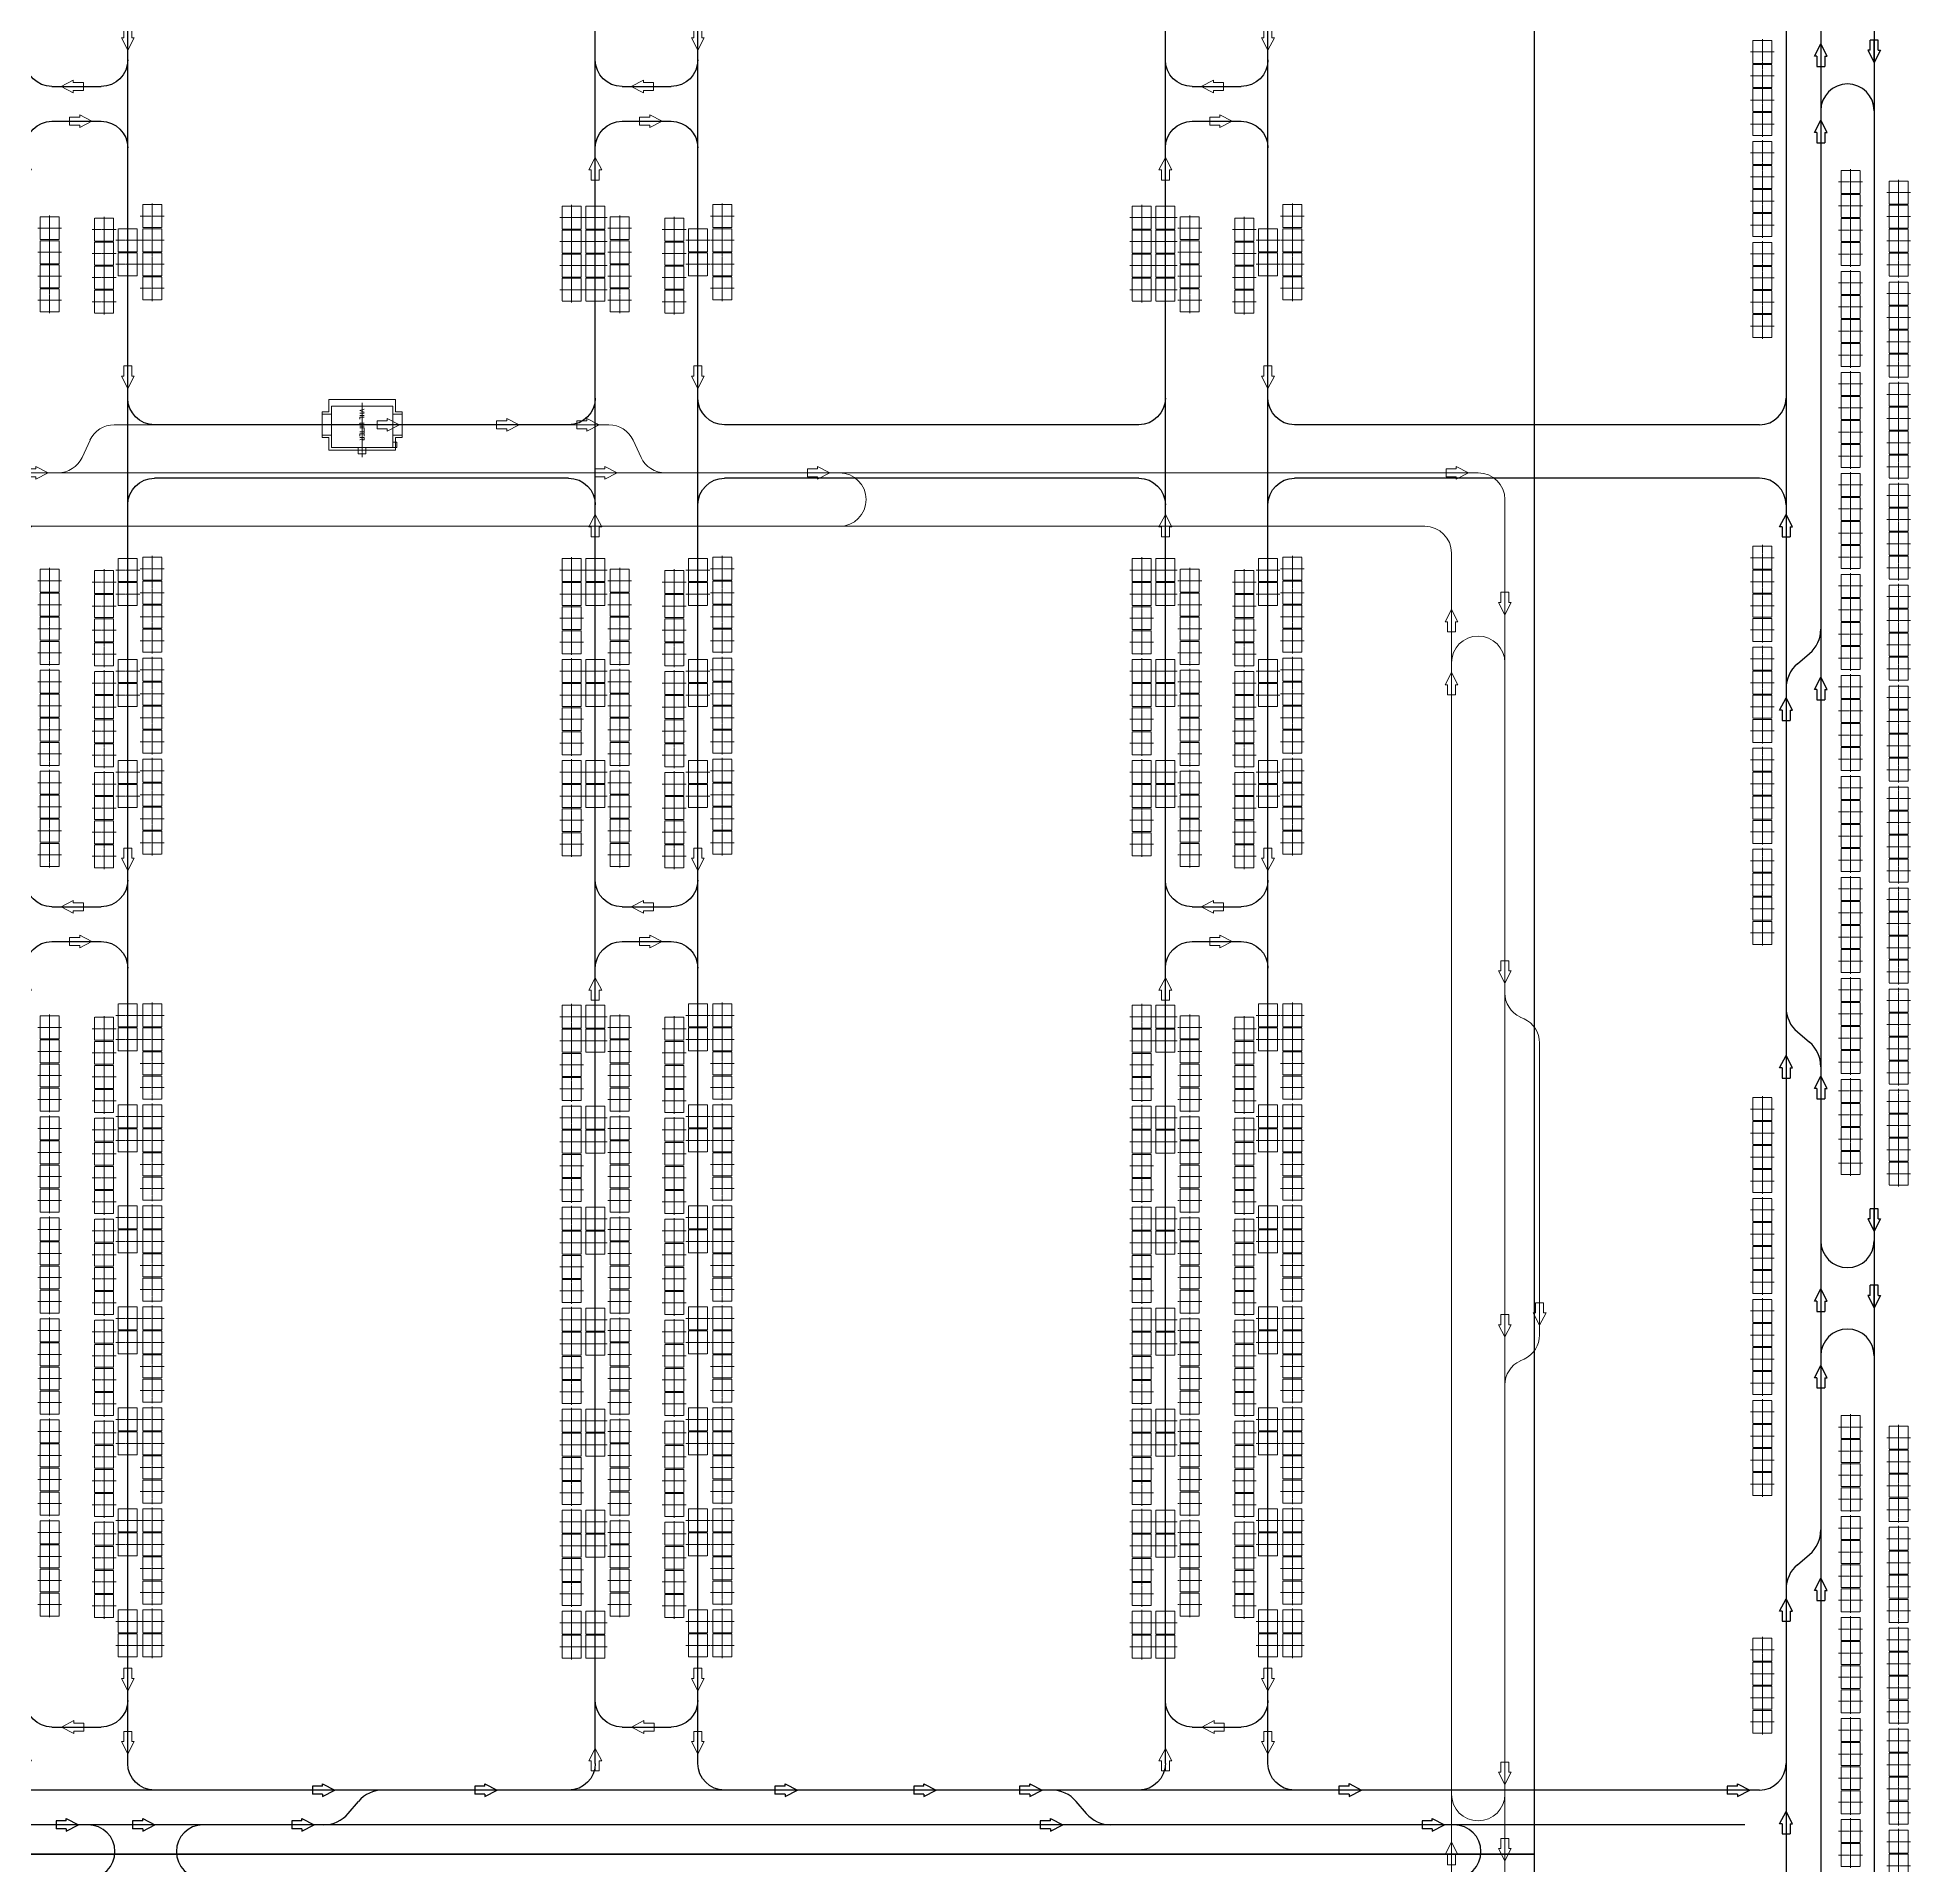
# Model space of a CAD drawing. Header units: millimetres. Extents: x -128 to 670218, y 27186 to 149492.
# Drawn here: x 635151 to 670218, y 79775 to 113983 of the extents above; entities that cross this region are included whole.
import ezdxf
from ezdxf.enums import TextEntityAlignment as Align

# ---------------------------------------------------------------- set-up
doc = ezdxf.new("R2010")
doc.units = ezdxf.units.MM
for name, pattern in [('ACAD_ISO08W100', [36, 24, -3, 6, -3]), ('AM_ISO08W050', [18, 12, -1.5, 3, -1.5]), ('XAT-M16_6F_EQ Layout_20211120$0$ACAD_ISO08W100', [36, 24, -3, 6, -3])]:
    doc.linetypes.add(name, pattern=pattern)
for name, color, linetype, lineweight in [('_CLINE', 4, 'XAT-M16_6F_EQ Layout_20211120$0$ACAD_ISO08W100', 9), ('CL', 4, 'Continuous', 9), ('CLINE', 4, 'ACAD_ISO08W100', 9), ('DIRECT', 40, 'Continuous', 9), ('LINE_EQ', 4, 'AM_ISO08W050', 20), ('LINE_STB', 151, 'Continuous', 30), ('Rail Block(Upper)', 191, 'Continuous', 18), ('Rail_H6022(Upper)', 6, 'Continuous', 18), ('TXT', 3, 'Continuous', 9), ('ZONE', 8, 'Continuous', 9)]:
    doc.layers.add(name, color=color, linetype=linetype, lineweight=lineweight)
doc.layers.add('Rail_H4822(Lower)', color=7, linetype='Continuous')
doc.styles.add('CF-FNT', font='romans.shx', dxfattribs={"width": 0.85, "bigfont": 'bigfont.shx'})

# ---------------------------------------------------------------- blocks, each defined once
blk = doc.blocks.new('*U3')
at = {"color": 0, "linetype": 'ByBlock'}
for p, q in [((-120, -230), (0, 0)), ((0, 0), (0, -420)), ((120, -230), (0, 0)), ((-75, -230), (-120, -230)), ((-75, -230), (-75, -420)), ((75, -230), (75, -420)), ((75, -230), (120, -230)), ((75, -420), (-75, -420))]:
    blk.add_line(p, q, dxfattribs=at)
blk = doc.blocks.new('A$C31676947')
at = {"layer": 'Rail_H4822(Lower)'}
for p, q in [((500, 47250), (500, 500)), ((2420, 47250), (2420, 500)), ((1000, 46570), (1920, 46570)), ((1000, 31870), (1920, 31870)), ((1000, 31220), (1920, 31220)), ((1000, 16520), (1920, 16520)), ((1000, 15870), (1920, 15870)), ((1000, 1180), (1920, 1180))]:
    blk.add_line(p, q, dxfattribs=at)
for centre, start, end in [((0, 47250), 0, 90), ((2920, 47250), 90, 180), ((1000, 46070), 90, 180), ((1920, 46070), 0, 90), ((1000, 32370), 180, 270), ((1920, 32370), 270, 0), ((1000, 30720), 90, 180), ((1920, 30720), 0, 90), ((0, 23700), 270, 0), ((2920, 23700), 180, 270), ((0, 21700), 0, 90), ((2920, 21700), 90, 180), ((1000, 17020), 180, 270), ((1920, 17020), 270, 0), ((1000, 15370), 90, 180), ((1920, 15370), 0, 90), ((1000, 1680), 180, 270), ((1920, 1680), 270, 0), ((0, 500), 270, 0), ((2920, 500), 180, 270)]:
    blk.add_arc(centre, 500, start, end, dxfattribs=at)
at = {"layer": 'DIRECT'}
for p, rotation in [((500, 46970), 180), ((1180, 46570), 89.99999999999999), ((500, 32550), 180), ((500, 23880), 180), ((500, 17200), 180), ((500, 1860), 180), ((500, 680), 180), ((1740, 1180), 270)]:
    blk.add_blockref('*U3', p, dxfattribs=dict(at, rotation=rotation))
for p in [(2420, 47070), (2420, 45890), (2420, 30540), (2420, 21520), (2420, 15190), (2420, 780)]:
    blk.add_blockref('*U3', p, dxfattribs=at)
at = {"layer": 'DIRECT', "lineweight": -2}
for p, rotation in [((1750, 31870), 270), ((1170, 31220), 89.99999999999999), ((1750, 16520), 270), ((1170, 15870), 89.99999999999999)]:
    blk.add_blockref('*U3', p, dxfattribs=dict(at, rotation=rotation))
blk = doc.blocks.new('*U588')
at = {"color": 0, "linetype": 'ByBlock'}
for p, q in [((-120, -230), (0, 0)), ((0, 0), (0, -420)), ((120, -230), (0, 0)), ((-75, -230), (-120, -230)), ((-75, -230), (-75, -420)), ((75, -230), (75, -420)), ((75, -230), (120, -230)), ((75, -420), (-75, -420))]:
    blk.add_line(p, q, dxfattribs=at)
blk = doc.blocks.new('*U575')
at = {"color": 0, "linetype": 'ByBlock'}
for p, q in [((-120, -230), (0, 0)), ((0, 0), (0, -420)), ((120, -230), (0, 0)), ((-75, -230), (-120, -230)), ((-75, -230), (-75, -420)), ((75, -230), (75, -420)), ((75, -230), (120, -230)), ((75, -420), (-75, -420))]:
    blk.add_line(p, q, dxfattribs=at)
blk = doc.blocks.new('*U407')
at = {"color": 0, "linetype": 'ByBlock'}
for p, q in [((-120, -230), (0, 0)), ((0, 0), (0, -420)), ((120, -230), (0, 0)), ((-75, -230), (-120, -230)), ((-75, -230), (-75, -420)), ((75, -230), (75, -420)), ((75, -230), (120, -230)), ((75, -420), (-75, -420))]:
    blk.add_line(p, q, dxfattribs=at)
blk = doc.blocks.new('*U516')
at = {"color": 0, "linetype": 'ByBlock'}
for p, q in [((-120, -230), (0, 0)), ((0, 0), (0, -420)), ((120, -230), (0, 0)), ((-75, -230), (-120, -230)), ((-75, -230), (-75, -420)), ((75, -230), (75, -420)), ((75, -230), (120, -230)), ((75, -420), (-75, -420))]:
    blk.add_line(p, q, dxfattribs=at)
blk = doc.blocks.new('*U517')
at = {"color": 0, "linetype": 'ByBlock'}
for p, q in [((-120, -230), (0, 0)), ((0, 0), (0, -420)), ((120, -230), (0, 0)), ((-75, -230), (-120, -230)), ((-75, -230), (-75, -420)), ((75, -230), (75, -420)), ((75, -230), (120, -230)), ((75, -420), (-75, -420))]:
    blk.add_line(p, q, dxfattribs=at)
blk = doc.blocks.new('*U518')
at = {"color": 0, "linetype": 'ByBlock'}
for p, q in [((-120, -230), (0, 0)), ((0, 0), (0, -420)), ((120, -230), (0, 0)), ((-75, -230), (-120, -230)), ((-75, -230), (-75, -420)), ((75, -230), (75, -420)), ((75, -230), (120, -230)), ((75, -420), (-75, -420))]:
    blk.add_line(p, q, dxfattribs=at)
blk = doc.blocks.new('*U519')
at = {"color": 0, "linetype": 'ByBlock'}
for p, q in [((-120, -230), (0, 0)), ((0, 0), (0, -420)), ((120, -230), (0, 0)), ((-75, -230), (-120, -230)), ((-75, -230), (-75, -420)), ((75, -230), (75, -420)), ((75, -230), (120, -230)), ((75, -420), (-75, -420))]:
    blk.add_line(p, q, dxfattribs=at)
blk = doc.blocks.new('*U523')
at = {"color": 0, "linetype": 'ByBlock'}
for p, q in [((-120, -230), (0, 0)), ((0, 0), (0, -420)), ((120, -230), (0, 0)), ((-75, -230), (-120, -230)), ((-75, -230), (-75, -420)), ((75, -230), (75, -420)), ((75, -230), (120, -230)), ((75, -420), (-75, -420))]:
    blk.add_line(p, q, dxfattribs=at)
blk = doc.blocks.new('*U524')
at = {"color": 0, "linetype": 'ByBlock'}
for p, q in [((-120, -230), (0, 0)), ((0, 0), (0, -420)), ((120, -230), (0, 0)), ((-75, -230), (-120, -230)), ((-75, -230), (-75, -420)), ((75, -230), (75, -420)), ((75, -230), (120, -230)), ((75, -420), (-75, -420))]:
    blk.add_line(p, q, dxfattribs=at)
blk = doc.blocks.new('*U456')
at = {"color": 0, "linetype": 'ByBlock'}
for p, q in [((-120, -230), (0, 0)), ((0, 0), (0, -420)), ((120, -230), (0, 0)), ((-75, -230), (-120, -230)), ((-75, -230), (-75, -420)), ((75, -230), (75, -420)), ((75, -230), (120, -230)), ((75, -420), (-75, -420))]:
    blk.add_line(p, q, dxfattribs=at)
blk = doc.blocks.new('*U466')
at = {"color": 0, "linetype": 'ByBlock'}
for p, q in [((-120, -230), (0, 0)), ((0, 0), (0, -420)), ((120, -230), (0, 0)), ((-75, -230), (-120, -230)), ((-75, -230), (-75, -420)), ((75, -230), (75, -420)), ((75, -230), (120, -230)), ((75, -420), (-75, -420))]:
    blk.add_line(p, q, dxfattribs=at)
blk = doc.blocks.new('*U697')
at = {"color": 0, "linetype": 'ByBlock'}
for p, q in [((-120, -230), (0, 0)), ((0, 0), (0, -420)), ((120, -230), (0, 0)), ((-75, -230), (-120, -230)), ((-75, -230), (-75, -420)), ((75, -230), (75, -420)), ((75, -230), (120, -230)), ((75, -420), (-75, -420))]:
    blk.add_line(p, q, dxfattribs=at)
blk = doc.blocks.new('*U766')
at = {"color": 0, "linetype": 'ByBlock'}
for p, q in [((-120, -230), (0, 0)), ((0, 0), (0, -420)), ((120, -230), (0, 0)), ((-75, -230), (-120, -230)), ((-75, -230), (-75, -420)), ((75, -230), (75, -420)), ((75, -230), (120, -230)), ((75, -420), (-75, -420))]:
    blk.add_line(p, q, dxfattribs=at)
blk = doc.blocks.new('*U750')
at = {"color": 0, "linetype": 'ByBlock'}
for p, q in [((-120, -230), (0, 0)), ((0, 0), (0, -420)), ((120, -230), (0, 0)), ((-75, -230), (-120, -230)), ((-75, -230), (-75, -420)), ((75, -230), (75, -420)), ((75, -230), (120, -230)), ((75, -420), (-75, -420))]:
    blk.add_line(p, q, dxfattribs=at)
blk = doc.blocks.new('*U751')
at = {"color": 0, "linetype": 'ByBlock'}
for p, q in [((-120, -230), (0, 0)), ((0, 0), (0, -420)), ((120, -230), (0, 0)), ((-75, -230), (-120, -230)), ((-75, -230), (-75, -420)), ((75, -230), (75, -420)), ((75, -230), (120, -230)), ((75, -420), (-75, -420))]:
    blk.add_line(p, q, dxfattribs=at)
blk = doc.blocks.new('*U752')
at = {"color": 0, "linetype": 'ByBlock'}
for p, q in [((-120, -230), (0, 0)), ((0, 0), (0, -420)), ((120, -230), (0, 0)), ((-75, -230), (-120, -230)), ((-75, -230), (-75, -420)), ((75, -230), (75, -420)), ((75, -230), (120, -230)), ((75, -420), (-75, -420))]:
    blk.add_line(p, q, dxfattribs=at)
blk = doc.blocks.new('*U383')
at = {"color": 0, "linetype": 'ByBlock'}
for p, q in [((-120, -230), (0, 0)), ((0, 0), (0, -420)), ((120, -230), (0, 0)), ((-75, -230), (-120, -230)), ((-75, -230), (-75, -420)), ((75, -230), (75, -420)), ((75, -230), (120, -230)), ((75, -420), (-75, -420))]:
    blk.add_line(p, q, dxfattribs=at)
blk = doc.blocks.new('*U384')
at = {"color": 0, "linetype": 'ByBlock'}
for p, q in [((-120, -230), (0, 0)), ((0, 0), (0, -420)), ((120, -230), (0, 0)), ((-75, -230), (-120, -230)), ((-75, -230), (-75, -420)), ((75, -230), (75, -420)), ((75, -230), (120, -230)), ((75, -420), (-75, -420))]:
    blk.add_line(p, q, dxfattribs=at)
blk = doc.blocks.new('*U355')
at = {"color": 0, "linetype": 'ByBlock'}
for p, q in [((-120, -230), (0, 0)), ((0, 0), (0, -420)), ((120, -230), (0, 0)), ((-75, -230), (-120, -230)), ((-75, -230), (-75, -420)), ((75, -230), (75, -420)), ((75, -230), (120, -230)), ((75, -420), (-75, -420))]:
    blk.add_line(p, q, dxfattribs=at)
blk = doc.blocks.new('*U356')
at = {"color": 0, "linetype": 'ByBlock'}
for p, q in [((-120, -230), (0, 0)), ((0, 0), (0, -420)), ((120, -230), (0, 0)), ((-75, -230), (-120, -230)), ((-75, -230), (-75, -420)), ((75, -230), (75, -420)), ((75, -230), (120, -230)), ((75, -420), (-75, -420))]:
    blk.add_line(p, q, dxfattribs=at)
blk = doc.blocks.new('*U18')
at = {"color": 0, "linetype": 'ByBlock'}
for p, q in [((-120, -230), (0, 0)), ((0, 0), (0, -420)), ((120, -230), (0, 0)), ((-75, -230), (-120, -230)), ((-75, -230), (-75, -420)), ((75, -230), (75, -420)), ((75, -230), (120, -230)), ((75, -420), (-75, -420))]:
    blk.add_line(p, q, dxfattribs=at)
blk = doc.blocks.new('*U19')
at = {"color": 0, "linetype": 'ByBlock'}
for p, q in [((-120, -230), (0, 0)), ((0, 0), (0, -420)), ((120, -230), (0, 0)), ((-75, -230), (-120, -230)), ((-75, -230), (-75, -420)), ((75, -230), (75, -420)), ((75, -230), (120, -230)), ((75, -420), (-75, -420))]:
    blk.add_line(p, q, dxfattribs=at)
blk = doc.blocks.new('*U20')
at = {"color": 0, "linetype": 'ByBlock'}
for p, q in [((-120, -230), (0, 0)), ((0, 0), (0, -420)), ((120, -230), (0, 0)), ((-75, -230), (-120, -230)), ((-75, -230), (-75, -420)), ((75, -230), (75, -420)), ((75, -230), (120, -230)), ((75, -420), (-75, -420))]:
    blk.add_line(p, q, dxfattribs=at)
blk = doc.blocks.new('*U36')
at = {"color": 0, "linetype": 'ByBlock'}
for p, q in [((-120, -230), (0, 0)), ((0, 0), (0, -420)), ((120, -230), (0, 0)), ((-75, -230), (-120, -230)), ((-75, -230), (-75, -420)), ((75, -230), (75, -420)), ((75, -230), (120, -230)), ((75, -420), (-75, -420))]:
    blk.add_line(p, q, dxfattribs=at)
blk = doc.blocks.new('*U37')
at = {"color": 0, "linetype": 'ByBlock'}
for p, q in [((-120, -230), (0, 0)), ((0, 0), (0, -420)), ((120, -230), (0, 0)), ((-75, -230), (-120, -230)), ((-75, -230), (-75, -420)), ((75, -230), (75, -420)), ((75, -230), (120, -230)), ((75, -420), (-75, -420))]:
    blk.add_line(p, q, dxfattribs=at)
blk = doc.blocks.new('*U38')
at = {"color": 0, "linetype": 'ByBlock'}
for p, q in [((-120, -230), (0, 0)), ((0, 0), (0, -420)), ((120, -230), (0, 0)), ((-75, -230), (-120, -230)), ((-75, -230), (-75, -420)), ((75, -230), (75, -420)), ((75, -230), (120, -230)), ((75, -420), (-75, -420))]:
    blk.add_line(p, q, dxfattribs=at)
blk = doc.blocks.new('*U41')
at = {"color": 0, "linetype": 'ByBlock'}
for p, q in [((-120, -230), (0, 0)), ((0, 0), (0, -420)), ((120, -230), (0, 0)), ((-75, -230), (-120, -230)), ((-75, -230), (-75, -420)), ((75, -230), (75, -420)), ((75, -230), (120, -230)), ((75, -420), (-75, -420))]:
    blk.add_line(p, q, dxfattribs=at)
blk = doc.blocks.new('EG-TR_ARW_1-2')
at = {"color": 0, "linetype": 'ByBlock'}
for p, q in [((-120, -230), (0, 0)), ((0, 0), (0, -420)), ((120, -230), (0, 0)), ((-75, -230), (-120, -230)), ((-75, -230), (-75, -420)), ((75, -230), (75, -420)), ((75, -230), (120, -230)), ((75, -420), (-75, -420))]:
    blk.add_line(p, q, dxfattribs=at)
blk = doc.blocks.new('A$C90e8e326')
at = {"layer": 'Rail_H6022(Upper)'}
for p, q in [((635550, 77400), (644811, 77400)), ((634948, 76790), (635097, 77110)), ((645413, 76790), (645264, 77110)), ((661086, 76500), (534316, 76500)), ((661586, 27750), (661586, 76000)), ((534316, 75500), (660086, 75500)), ((660586, 28750), (660586, 75000)), ((661946, 66284), (661875, 66316)), ((662236, 65830), (662236, 60370)), ((661946, 59916), (661875, 59884))]:
    blk.add_line(p, q, dxfattribs=at)
for centre, start, end in [((635550, 76900), 90, 155.1118), ((644811, 76900), 24.8882, 90), ((634495, 77000), 270, 335.1118), ((645866, 77000), 204.8882, 270), ((649127, 76000), 270, 90), ((661086, 76000), 0, 90), ((660086, 75000), 0, 90), ((661086, 72945), 0, 180), ((662086, 66770), 180, 245.1118), ((661736, 65830), 0, 65.1118), ((661736, 60370), 294.8882, 0), ((662086, 59430), 114.8882, 180), ((661086, 51775), 180, 0)]:
    blk.add_arc(centre, 500, start, end, dxfattribs=at)
at = {"layer": 'Rail_H6022(Upper)', "lineweight": -2, "xscale": -1, "rotation": 270}
for p in [(643130, 77400), (634315, 76500)]:
    blk.add_blockref('EG-TR_ARW_1-2', p, dxfattribs=at)
at = {"layer": 'Rail_H6022(Upper)', "xscale": -1}
for p, rotation in [((644631, 77400), 270), ((644966, 76500), 270), ((648947, 76500), 270), ((660906, 76499), 270), ((661586, 73845), 180), ((661586, 66950), 180), ((661586, 60330), 180), ((662236, 60550), 180), ((661586, 51955), 180), ((661586, 50525), 180)]:
    blk.add_blockref('EG-TR_ARW_1-2', p, dxfattribs=dict(at, rotation=rotation))
for p in [(660586, 73945), (660586, 72765), (660586, 50875)]:
    blk.add_blockref('EG-TR_ARW_1-2', p, dxfattribs=at)
blk = doc.blocks.new('*U825')
at = {"color": 0, "linetype": 'ByBlock', "lineweight": -2}
for points in [[(196, 575), (196, 750), (-196, 750), (-196, 575)], [(-350, -575), (-350, 575), (425, 575), (425, -575)], [(545, -72), (545, 72), (425, 72), (425, -72)], [(196, -750), (196, -575), (-196, -575), (-196, -750)]]:
    blk.add_lwpolyline(points, close=True, dxfattribs=at)
at = {"color": 0}
blk.add_lwpolyline([(325, 650), (325, 575), (425, 575), (425, 650)], close=True, dxfattribs=at)
at = {"layer": 'CL'}
blk.add_line((0, 750), (0, -750), dxfattribs=at)
at = {"layer": 'CLINE'}
blk.add_line((-411, 0), (604, 0), dxfattribs=at)
at = {"layer": 'ZONE'}
for p, q in [((-240, 625), (-240, 750)), ((-240, 750), (240, 750)), ((240, 750), (240, 625)), ((-240, 625), (-475, 625)), ((-475, 625), (-475, -625)), ((240, 625), (475, 625)), ((475, 625), (475, -625)), ((-475, -625), (-240, -625)), ((-240, -625), (-240, -750)), ((240, -750), (240, -625)), ((475, -625), (240, -625)), ((-240, -750), (240, -750))]:
    blk.add_line(p, q, dxfattribs=at)
at = {"layer": 'DIRECT', "lineweight": -2}
blk.add_blockref('EG-TR_ARW_1-2', (0, 700), dxfattribs=at)
at = {"layer": 'TXT', "style": 'CF-FNT', "flags": 8}
blk.add_attdef('UNITID', text='', height=80, dxfattribs=at).set_placement((0, 0), align=Align.MIDDLE_CENTER)
blk = doc.blocks.new('XAT-M16_6F_EQ Layout_20211120$0$EG-12_FOUP_(01)-pv')
at = {"layer": '_CLINE'}
for p, q in [((0, 211), (0, -235)), ((-239, -12), (239, -12))]:
    blk.add_line(p, q, dxfattribs=at)
at = {"layer": 'LINE_EQ'}
blk.add_lwpolyline([(-215, 166), (-215, -190), (215, -190), (215, 166)], close=True, dxfattribs=at)

msp = doc.modelspace()

# ---------------------------------------------------------------- linework, layer by layer
for points in [[(609326, 132785), (663170, 132785), (663170, 79986), (609326, 79986)], [(609326, 79986), (663170, 79986), (663170, 27186), (609326, 27186)]]:
    msp.add_lwpolyline(points, close=True)
at = {"layer": 'Rail_H4822(Lower)'}
for p, q in [((669538, 130736), (669538, 29336)), ((668538, 129086), (668538, 30986)), ((667888, 128436), (667888, 31636)), ((645095, 106736), (637342, 106736)), ((655768, 106736), (648015, 106736)), ((667388, 106736), (658688, 106736)), ((645095, 105736), (637342, 105736)), ((655768, 105736), (648015, 105736)), ((667388, 105736), (658688, 105736)), ((668100, 102262), (668327, 102454)), ((668100, 95373), (668327, 95181)), ((668100, 85404), (668327, 85596)), ((667388, 81186), (414398, 81186)), ((640969, 80748), (641161, 80975)), ((654788, 80748), (654596, 80975)), ((667114, 80536), (411771, 80536))]:
    msp.add_line(p, q, dxfattribs=at)
for centre, radius, start, end in [((669038, 112613), 500, 0, 180), ((667388, 107236), 500, 270, 0), ((667388, 105236), 500, 0, 90), ((667938, 102911), 600, 310.3016, 0), ((668488, 101804), 600, 130.3016, 180), ((668488, 95831), 600, 180, 229.6984), ((667938, 94724), 600, 0, 49.6984), ((669038, 91464), 500, 180, 0), ((669038, 89314), 500, 0, 180), ((667938, 86054), 600, 310.3016, 0), ((668488, 84947), 600, 130.3016, 180), ((667388, 81686), 500, 270, 0), ((641618, 80587), 600, 90, 139.6984), ((654138, 80587), 600, 40.3016, 90), ((640511, 81137), 600, 270, 319.6984), ((655245, 81137), 600, 220.3016, 270), ((636101, 80036), 500, 270, 90), ((638251, 80036), 500, 90, 270), ((661675, 80036), 500, 270, 90)]:
    msp.add_arc(centre, radius, start, end, dxfattribs=at)

# ---------------------------------------------------------------- block references
at = {"layer": 'LINE_EQ', "rotation": 89.99999999999999}
for p in [(645583, 110614), (656256, 110614), (636830, 110190), (645583, 110164), (647503, 110190), (656256, 110164), (658176, 110190), (636830, 109740), (645583, 109714), (647503, 109740), (656256, 109714), (658176, 109740), (645583, 109264), (656256, 109264), (636830, 104017), (645583, 104017), (647503, 104017), (656256, 104017), (658176, 104017), (636830, 103567), (645583, 103567), (647503, 103567), (656256, 103567), (658176, 103567), (636830, 102127), (645583, 102127), (647503, 102127), (656256, 102127), (658176, 102127), (636830, 101677), (645583, 101677), (647503, 101677), (656256, 101677), (658176, 101677), (636830, 100237), (645583, 100237), (647503, 100237), (656256, 100237), (658176, 100237), (636830, 99787), (645583, 99787), (647503, 99787), (656256, 99787), (658176, 99787), (636830, 95684), (645583, 95658), (647503, 95684), (656256, 95658), (658176, 95684), (636830, 95234), (645583, 95208), (647503, 95234), (656256, 95208), (658176, 95234), (636830, 93794), (645583, 93768), (647503, 93794), (656256, 93768), (658176, 93794), (636830, 93344), (645583, 93318), (647503, 93344), (656256, 93318), (658176, 93344), (636830, 91904), (645583, 91878), (647503, 91904), (656256, 91878), (658176, 91904), (636830, 91454), (645583, 91428), (647503, 91454), (656256, 91428), (658176, 91454), (636830, 90014), (645583, 89988), (647503, 90014), (656256, 89988), (658176, 90014), (636830, 89564), (645583, 89538), (647503, 89564), (656256, 89538), (658176, 89564), (636830, 88124), (645583, 88098), (647503, 88124), (656256, 88098), (658176, 88124), (636830, 87674), (645583, 87648), (647503, 87674), (656256, 87648), (658176, 87674), (636830, 86234), (645583, 86208), (647503, 86234), (656256, 86208), (658176, 86234), (636830, 85784), (645583, 85758), (647503, 85784), (656256, 85758), (658176, 85784), (636830, 84344), (645583, 84318), (647503, 84344), (656256, 84318), (658176, 84344), (636830, 83894), (645583, 83868), (647503, 83894), (656256, 83868), (658176, 83894)]:
    msp.add_blockref('XAT-M16_6F_EQ Layout_20211120$0$EG-12_FOUP_(01)-pv', p, dxfattribs=at)
at = {"layer": 'LINE_STB', "rotation": 89.99999999999999}
for p in [(667433, 113713), (667433, 113263), (667433, 112813), (667433, 112363), (667433, 111823), (667433, 111373), (669083, 111280), (669983, 111081), (637287, 110640), (645140, 110614), (647960, 110640), (655813, 110614), (658633, 110640), (667433, 110923), (669083, 110830), (669983, 110631), (635367, 110415), (636387, 110389), (646040, 110415), (647060, 110389), (656713, 110415), (657733, 110389), (667433, 110473), (669083, 110380), (635367, 109965), (636387, 109939), (637287, 110190), (645140, 110164), (646040, 109965), (647060, 109939), (647960, 110190), (655813, 110164), (656713, 109965), (657733, 109939), (658633, 110190), (667433, 109933), (669083, 109930), (669983, 110181), (637287, 109740), (645140, 109714), (647960, 109740), (655813, 109714), (658633, 109740), (669983, 109731), (635367, 109515), (636387, 109489), (637287, 109290), (645140, 109264), (646040, 109515), (647060, 109489), (647960, 109290), (655813, 109264), (656713, 109515), (657733, 109489), (658633, 109290), (667433, 109483), (669083, 109390), (669983, 109191), (635367, 109065), (636387, 109039), (646040, 109065), (647060, 109039), (656713, 109065), (657733, 109039), (667433, 109033), (669083, 108940), (667433, 108583), (669083, 108490), (669983, 108741), (669983, 108291), (669083, 108040), (669983, 107841), (669083, 107500), (669983, 107301), (669083, 107050), (669983, 106851), (669083, 106600), (669983, 106401), (669083, 106150), (669983, 105951), (669083, 105610), (669983, 105411), (669083, 105160), (669083, 104710), (669983, 104961), (669983, 104511), (637287, 104043), (645140, 104017), (647960, 104043), (655813, 104017), (658633, 104043), (667433, 104248), (669083, 104260), (669983, 104061), (635367, 103818), (636387, 103792), (637287, 103593), (645140, 103567), (646040, 103818), (647060, 103792), (647960, 103593), (655813, 103567), (656713, 103818), (657733, 103792), (658633, 103593), (667433, 103798), (669083, 103720), (635367, 103368), (636387, 103342), (646040, 103368), (647060, 103342), (656713, 103368), (657733, 103342), (667433, 103348), (669083, 103270), (669983, 103521), (635367, 102918), (636387, 102892), (637287, 103143), (645140, 103117), (646040, 102918), (647060, 102892), (647960, 103143), (655813, 103117), (656713, 102918), (657733, 102892), (658633, 103143), (667433, 102898), (669983, 103071), (637287, 102693), (645140, 102667), (647960, 102693), (655813, 102667), (658633, 102693), (669083, 102820), (669983, 102621), (635367, 102468), (636387, 102442), (646040, 102468), (647060, 102442), (656713, 102468), (657733, 102442), (667433, 102358), (669083, 102370), (669983, 102171), (635367, 101928), (636387, 101902), (637287, 102153), (645140, 102127), (646040, 101928), (647060, 101902), (647960, 102153), (655813, 102127), (656713, 101928), (657733, 101902), (658633, 102153), (667433, 101908), (669083, 101830), (635367, 101478), (637287, 101703), (645140, 101677), (646040, 101478), (647960, 101703), (655813, 101677), (656713, 101478), (658633, 101703), (667433, 101458), (669983, 101631), (636387, 101452), (637287, 101253), (645140, 101227), (647060, 101452), (647960, 101253), (655813, 101227), (657733, 101452), (658633, 101253), (669083, 101380), (669983, 101181), (635367, 101028), (636387, 101002), (637287, 100803), (645140, 100777), (646040, 101028), (647060, 101002), (647960, 100803), (655813, 100777), (656713, 101028), (657733, 101002), (658633, 100803), (667433, 101008), (669083, 100930), (635367, 100578), (636387, 100552), (646040, 100578), (647060, 100552), (656713, 100578), (657733, 100552), (667433, 100468), (669083, 100480), (669983, 100731), (637287, 100263), (645140, 100237), (647960, 100263), (655813, 100237), (658633, 100263), (669983, 100281), (635367, 100038), (636387, 100012), (637287, 99813), (645140, 99787), (646040, 100038), (647060, 100012), (647960, 99813), (655813, 99787), (656713, 100038), (657733, 100012), (658633, 99813), (667433, 100018), (669083, 99940), (669983, 99741), (635367, 99588), (636387, 99562), (637287, 99363), (646040, 99588), (647060, 99562), (647960, 99363), (656713, 99588), (657733, 99562), (658633, 99363), (667433, 99568), (669083, 99490), (635367, 99138), (636387, 99112), (645140, 99337), (646040, 99138), (647060, 99112), (655813, 99337), (656713, 99138), (657733, 99112), (667433, 99118), (669083, 99040), (669983, 99291), (635367, 98688), (636387, 98662), (637287, 98913), (645140, 98887), (646040, 98688), (647060, 98662), (647960, 98913), (655813, 98887), (656713, 98688), (657733, 98662), (658633, 98913), (669983, 98841), (667433, 98578), (669083, 98590), (669983, 98391), (667433, 98128), (669083, 98050), (667433, 97678), (669083, 97600), (669983, 97851), (669983, 97401), (667433, 97228), (669083, 97150), (669983, 96951), (669083, 96700), (669983, 96501), (669083, 96160), (669983, 95961), (637287, 95684), (645140, 95658), (647960, 95684), (655813, 95658), (658633, 95684), (669083, 95710), (669983, 95511), (635367, 95459), (636387, 95433), (637287, 95234), (645140, 95208), (646040, 95459), (647060, 95433), (647960, 95234), (655813, 95208), (656713, 95459), (657733, 95433), (658633, 95234), (669083, 95260), (635367, 95009), (636387, 94983), (646040, 95009), (647060, 94983), (656713, 95009), (657733, 94983), (669083, 94810), (669983, 95061), (635367, 94559), (636387, 94533), (637287, 94784), (645140, 94758), (646040, 94559), (647060, 94533), (647960, 94784), (655813, 94758), (656713, 94559), (657733, 94533), (658633, 94784), (669983, 94611), (635367, 94109), (637287, 94334), (645140, 94308), (646040, 94109), (647960, 94334), (655813, 94308), (656713, 94109), (658633, 94334), (669083, 94270), (636387, 94083), (637287, 93794), (645140, 93768), (647060, 94083), (647960, 93794), (655813, 93768), (657733, 94083), (658633, 93794), (667433, 93932), (669083, 93820), (669983, 94071), (635367, 93569), (636387, 93543), (646040, 93569), (647060, 93543), (656713, 93569), (657733, 93543), (667433, 93482), (669983, 93621), (635367, 93119), (636387, 93093), (637287, 93344), (645140, 93318), (646040, 93119), (647060, 93093), (647960, 93344), (655813, 93318), (656713, 93119), (657733, 93093), (658633, 93344), (669083, 93370), (669983, 93171), (637287, 92894), (645140, 92868), (647960, 92894), (655813, 92868), (658633, 92894), (667433, 93032), (669083, 92920), (669983, 92721), (635367, 92669), (636387, 92643), (637287, 92444), (645140, 92418), (646040, 92669), (647060, 92643), (647960, 92444), (655813, 92418), (656713, 92669), (657733, 92643), (658633, 92444), (667433, 92582), (635367, 92219), (636387, 92193), (646040, 92219), (647060, 92193), (656713, 92219), (657733, 92193), (667433, 92042), (635367, 91679), (636387, 91653), (637287, 91904), (645140, 91878), (646040, 91679), (647060, 91653), (647960, 91904), (655813, 91878), (656713, 91679), (657733, 91653), (658633, 91904), (637287, 91454), (645140, 91428), (647960, 91454), (655813, 91428), (658633, 91454), (667433, 91592), (635367, 91229), (636387, 91203), (637287, 91004), (645140, 90978), (646040, 91229), (647060, 91203), (647960, 91004), (655813, 90978), (656713, 91229), (657733, 91203), (658633, 91004), (667433, 91142), (635367, 90779), (636387, 90753), (646040, 90779), (647060, 90753), (656713, 90779), (657733, 90753), (667433, 90692), (635367, 90329), (636387, 90303), (637287, 90554), (645140, 90528), (646040, 90329), (647060, 90303), (647960, 90554), (655813, 90528), (656713, 90329), (657733, 90303), (658633, 90554), (637287, 90014), (645140, 89988), (647960, 90014), (655813, 89988), (658633, 90014), (667433, 90152), (635367, 89789), (636387, 89763), (637287, 89564), (645140, 89538), (646040, 89789), (647060, 89763), (647960, 89564), (655813, 89538), (656713, 89789), (657733, 89763), (658633, 89564), (667433, 89702), (635367, 89339), (636387, 89313), (646040, 89339), (647060, 89313), (656713, 89339), (657733, 89313), (667433, 89252), (635367, 88889), (636387, 88863), (637287, 89114), (645140, 89088), (646040, 88889), (647060, 88863), (647960, 89114), (655813, 89088), (656713, 88889), (657733, 88863), (658633, 89114), (637287, 88664), (645140, 88638), (647960, 88664), (655813, 88638), (658633, 88664), (667433, 88802), (635367, 88439), (636387, 88413), (646040, 88439), (647060, 88413), (656713, 88439), (657733, 88413), (667433, 88262), (635367, 87899), (636387, 87873), (637287, 88124), (645140, 88098), (646040, 87899), (647060, 87873), (647960, 88124), (655813, 88098), (656713, 87899), (657733, 87873), (658633, 88124), (667433, 87812), (669083, 87980), (669983, 87781), (635367, 87449), (637287, 87674), (645140, 87648), (646040, 87449), (647960, 87674), (655813, 87648), (656713, 87449), (658633, 87674), (669083, 87530), (636387, 87423), (637287, 87224), (645140, 87198), (647060, 87423), (647960, 87224), (655813, 87198), (657733, 87423), (658633, 87224), (667433, 87362), (669083, 87080), (669983, 87331), (635367, 86999), (636387, 86973), (637287, 86774), (645140, 86748), (646040, 86999), (647060, 86973), (647960, 86774), (655813, 86748), (656713, 86999), (657733, 86973), (658633, 86774), (667433, 86912), (669983, 86881), (635367, 86549), (636387, 86523), (646040, 86549), (647060, 86523), (656713, 86549), (657733, 86523), (669083, 86630), (669983, 86431), (637287, 86234), (645140, 86208), (647960, 86234), (655813, 86208), (658633, 86234), (669083, 86090), (635367, 86009), (636387, 85983), (637287, 85784), (645140, 85758), (646040, 86009), (647060, 85983), (647960, 85784), (655813, 85758), (656713, 86009), (657733, 85983), (658633, 85784), (669983, 85891), (635367, 85559), (636387, 85533), (637287, 85334), (646040, 85559), (647060, 85533), (647960, 85334), (656713, 85559), (657733, 85533), (658633, 85334), (669083, 85640), (669983, 85441), (635367, 85109), (636387, 85083), (645140, 85308), (646040, 85109), (647060, 85083), (655813, 85308), (656713, 85109), (657733, 85083), (669083, 85190), (669983, 84991), (635367, 84659), (636387, 84633), (637287, 84884), (645140, 84858), (646040, 84659), (647060, 84633), (647960, 84884), (655813, 84858), (656713, 84659), (657733, 84633), (658633, 84884), (669083, 84740), (637287, 84344), (645140, 84318), (647960, 84344), (655813, 84318), (658633, 84344), (669983, 84541), (669083, 84200), (669983, 84001), (637287, 83894), (645140, 83868), (647960, 83894), (655813, 83868), (658633, 83894), (667433, 83814), (669083, 83750), (667433, 83364), (669083, 83300), (669983, 83551), (667433, 82914), (669983, 83101), (669083, 82850), (669983, 82651), (667433, 82464), (669083, 82310), (669083, 81860), (669983, 82111), (669983, 81661), (669083, 81410), (669983, 81211), (669083, 80960), (669083, 80420), (669983, 80761), (669983, 80221), (669083, 79970), (669983, 79771)]:
    msp.add_blockref('XAT-M16_6F_EQ Layout_20211120$0$EG-12_FOUP_(01)-pv', p, dxfattribs=at)
at = {"layer": 'Rail Block(Upper)'}
ref = msp.add_blockref('*U825', (641229, 106736), dxfattribs=dict(at, rotation=270))
ref.add_attrib('UNITID', 'VHL LIFTER', dxfattribs={"layer": 'TXT', "height": 80, "rotation": 270, "style": 'CF-FNT'}).set_placement((641229, 106736), align=Align.MIDDLE_CENTER)
at = {"layer": 'Rail_H4822(Lower)', "xscale": -1}
for name, p, rotation in [('A$C31676947', (634422, 128936), 180), ('A$C31676947', (645095, 128936), 180), ('A$C31676947', (655768, 128936), 180), ('*U519', (669538, 113513), 180), ('*U524', (669538, 91644), 180), ('*U517', (669538, 90214), 180), ('*U355', (640718, 81186), 270), ('*U588', (643758, 81186), 270), ('*U466', (649378, 81186), 270), ('*U697', (651978, 81186), 270), ('*U383', (653959, 81186), 270), ('*U41', (659938, 81187), 270), ('*U751', (667208, 81186), 270), ('*U407', (635921, 80536), 270), ('*U575', (637351, 80536), 270), ('*U356', (640331, 80536), 270), ('*U384', (654345, 80536), 270), ('*U752', (661495, 80536), 270)]:
    msp.add_blockref(name, p, dxfattribs=dict(at, rotation=rotation))
for name, p in [('*U523', (668538, 113863)), ('*U518', (668538, 112433)), ('*U766', (667888, 105056)), ('*U38', (668538, 102011)), ('*U37', (667888, 101625)), ('*U20', (667888, 94931)), ('*U36', (668538, 94544)), ('*U456', (668538, 90564)), ('*U516', (668538, 89134)), ('*U19', (668538, 85154)), ('*U18', (667888, 84767)), ('*U750', (667888, 80786))]:
    msp.add_blockref(name, p, dxfattribs=at)
at = {"layer": 'Rail_H4822(Lower)'}
msp.add_blockref('A$C90e8e326', (1038, 29336), dxfattribs=at)

doc.saveas('drawing.dxf')
